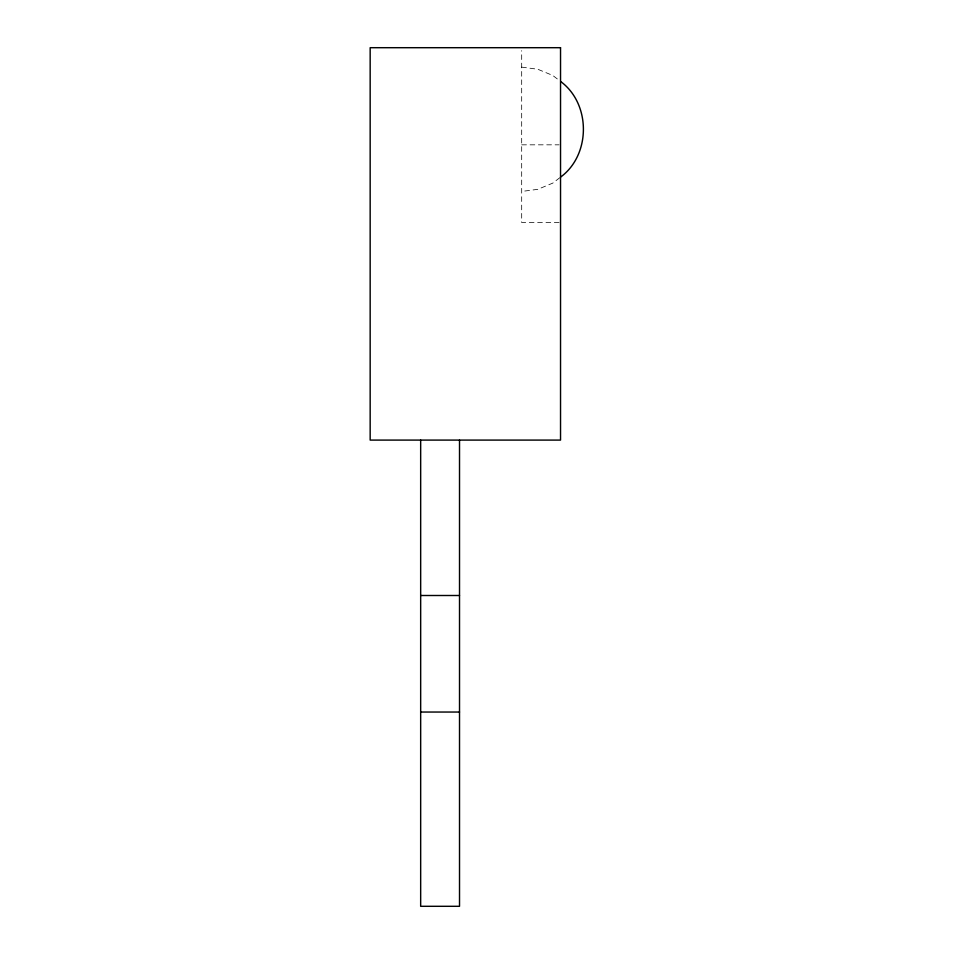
<?xml version="1.0" encoding="UTF-8"?>
<svg xmlns="http://www.w3.org/2000/svg" width="954" height="954" viewBox="0 0 954 954"><rect width="100%" height="100%" fill="white"/><g stroke="black" fill="none" stroke-linecap="round" stroke-linejoin="round"><path stroke-width="0.72" stroke-dasharray="4.77 3.58" d="M559.783 177.73L552.76 183.12L537.77 189.333L521.683 191.444M521.683 144.829L559.092 144.829M559.092 222.532L521.683 222.532L521.683 50.645M521.683 67.126L537.77 69.248L552.76 75.449L559.783 80.84"/><path stroke-width="1.43" d="M560.952 176.836C590.872 154.512 590.872 104.058 560.952 81.734M420.666 595.499L459.518 595.499M420.666 712.042L459.518 712.042M459.518 440.092L459.518 906.3L420.666 906.3L420.666 440.092M560.535 47.7L370.164 47.7L370.164 440.092L560.535 440.092L560.535 47.7"/></g></svg>
